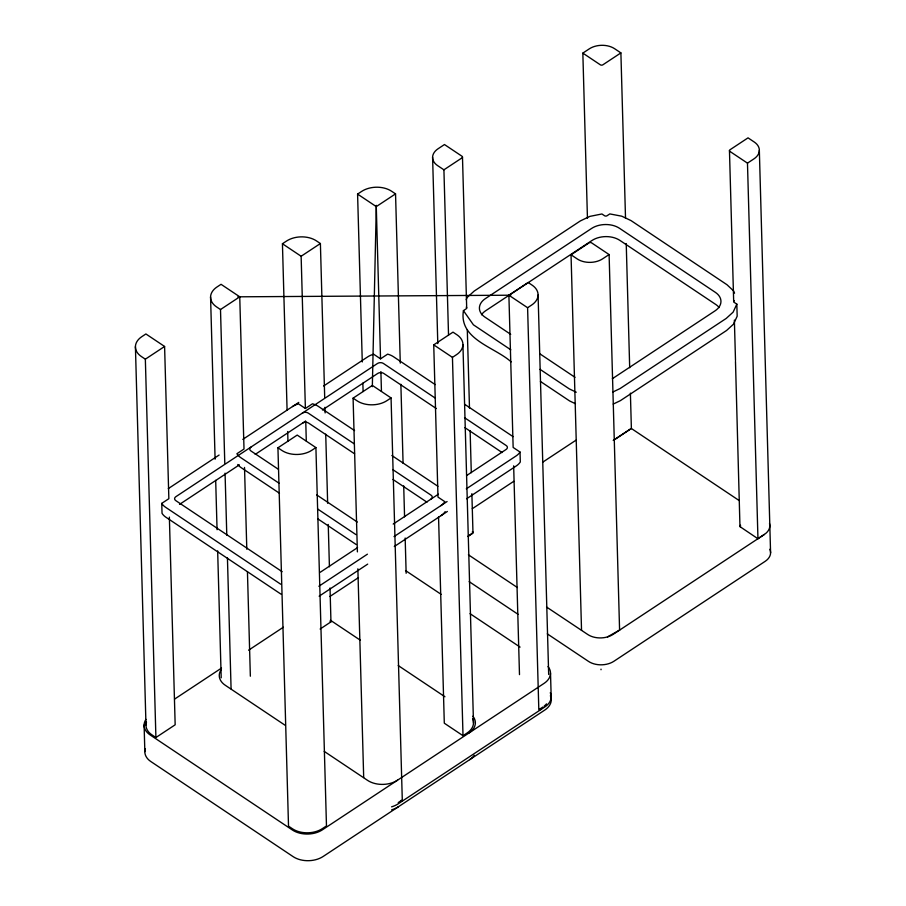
<?xml version="1.0" encoding="UTF-8"?>
<svg xmlns="http://www.w3.org/2000/svg" width="906" height="906" viewBox="0 0 906 906"><rect width="100%" height="100%" fill="white"/><g stroke="black" fill="none" stroke-linecap="round" stroke-linejoin="round"><path stroke-width="1.36" d="M372.332 386.681L376.318 205.356M471.879 493.668L472.966 532.592L467.926 536.522M747.473 163.148L753.905 158.89A17.95 11.914 -1.6 0 0 754.279 142.038L748.028 137.859L730.01 149.762A1.789 1.189 -1.6 0 0 729.964 151.449L747.473 163.148L757.96 538.764L740.462 526.964L740.496 525.276A1.789 1.189 -1.6 0 0 740.462 527.066M466.194 299.671L467.247 297.383L474.155 291.098L580.338 220.939L589.851 216.387L601.912 213.975L604.551 215.73A1.789 1.189 -1.6 0 0 607.088 215.719L609.806 213.918L621.776 216.194L631.086 220.634L726.963 284.711L733.588 290.928L734.551 293.193M734.222 300.679A1.789 1.189 -1.6 0 0 734.188 302.366L736.827 304.133L733.124 312.14L726.227 318.425L620.032 388.583L612.898 391.992M287.089 410.327L282.434 243.748L286.489 241.075A21.2 14.077 -1.6 0 1 316.454 240.894L320.396 243.533L324.699 397.406M362.275 361.947L357.587 194.099L361.641 191.415A21.2 14.077 -1.6 0 1 391.607 191.245L395.548 193.873L400.282 363.125M587.45 218.335L582.841 53.114L589.274 48.867A17.95 11.914 -1.6 0 1 614.642 48.72L620.893 52.899L625.514 218.108M145.345 359.184L164.598 346.466L145.9 333.963L141.834 336.647A21.2 14.077 -1.6 0 0 141.404 356.556L145.345 359.184L155.911 737.518L175.164 724.8L169.365 517.1M220.498 309.535L239.75 296.806L221.053 284.314L216.987 286.987A21.2 14.077 -1.6 0 0 216.557 306.896L220.498 309.535L224.79 463.272M354.563 430.588L318.368 406.398A18.29 12.14 -1.6 0 0 312.479 403.793L305.39 408.481L301.132 256.251L320.396 243.533M435.197 384.597L393.521 356.749A18.29 12.14 -1.6 0 0 387.632 354.144L380.543 358.833L376.284 206.602L395.548 193.873M443.917 169.818L461.935 157.916A1.789 1.189 -1.6 0 0 461.969 156.228L444.472 144.541L438.04 148.788A17.95 11.914 -1.6 0 0 437.666 165.651L443.917 169.818L448.527 335.039M620.893 52.899L602.875 64.802A1.789 1.189 -1.6 0 1 600.338 64.813L582.841 53.114M168.278 488.628L219.093 455.05M242.808 439.387L298.765 402.411M323.612 386.001L367.655 356.896A18.29 12.14 -1.6 0 1 373.657 354.223L380.543 358.833M281.075 594.2L165.923 517.235A18.29 12.14 -1.6 0 1 162.038 513.306L161.755 503.374L168.856 498.696L164.598 346.466M511.165 361.89C494.574 346.907 458.73 339.433 463.43 310.633L466.148 308.833A1.789 1.189 -1.6 0 0 466.182 307.157M179.524 504.393L239.377 464.846M255.186 454.404L305.503 421.165M322.434 409.965L377.779 373.408A4.168 2.763 -1.6 0 1 383.657 373.374L436.307 408.561M277.938 447.802L297.202 435.084L315.911 447.587L326.477 825.921L322.423 828.594A21.2 14.077 -1.6 0 1 292.445 828.775L288.516 826.136L277.938 447.802L281.879 450.441A21.2 14.077 -1.6 0 0 311.845 450.259L315.911 447.587M357.394 551.89L353.091 398.153L372.355 385.424L391.064 397.927L402.287 799.907L398.232 802.591M440.826 505.673A18.29 12.14 -1.6 0 0 444.88 501.709L437.994 497.1L433.736 344.869L453 332.151L456.941 334.778A21.2 14.077 -1.6 0 1 456.499 354.688L452.445 357.372L463.011 735.706L467.066 733.022A21.2 14.077 -1.6 0 0 472.592 718.764M466.567 498.787L516.25 465.956A18.29 12.14 -1.6 0 0 520.304 461.981L520.033 452.049L513.147 447.451L508.889 295.22L528.153 282.491L532.094 285.13A21.2 14.077 -1.6 0 1 531.652 305.039L527.598 307.723L538.821 709.704L542.887 707.02M581.539 630.406L571.04 254.79L589.07 242.876A1.789 1.189 -1.6 0 1 591.607 242.865L609.104 254.563L619.591 630.18M391.064 397.927L386.998 400.611A21.2 14.077 -1.6 0 1 357.032 400.792L353.091 398.153M609.104 254.563L602.671 258.81A17.95 11.914 -1.6 0 1 577.292 258.969L571.04 254.79M612.32 378.731L714.97 310.905A19.739 13.103 -1.6 0 0 715.378 292.366L619.5 228.289A19.739 13.103 -1.6 0 0 591.595 228.448L485.401 298.606A19.739 13.103 -1.6 0 0 484.993 317.157L510.712 334.348M320.305 572.218L357.576 547.598M393.204 524.064L438.379 494.212M466.613 475.559L506.137 449.444A4.168 2.763 -1.6 0 0 506.216 445.537L464.54 417.689M318.855 586.261L367.417 554.178M394.008 536.601L447.088 501.539M466.284 488.855L515.978 456.024A18.29 12.14 -1.6 0 0 520.033 452.049M319.139 596.193L367.7 564.11M394.291 546.533L447.371 511.471M174.575 699.104L221.517 668.084M248.584 650.202L283.34 627.235M329.875 596.499L358.493 577.586M472.264 508.73L513.77 481.312M542.592 462.264L576.035 440.169M320.135 629.024L330.962 621.867L330.022 587.983M467.915 536.409L472.422 533.464M613.362 440.316L631.38 428.413M613.373 440.418L631.38 428.447L630.395 393.125M619.591 630.078L607.541 636.873M757.96 538.662L764.392 534.415A17.95 11.914 -1.6 0 0 769.511 523.532M764.392 534.449L613.158 634.359A17.95 11.914 -1.6 0 1 587.779 634.517L546.545 607.02M601.018 669.727L601.018 669.149M613.237 404.076L620.372 400.656L726.555 330.497L733.464 324.212L737.167 316.205L736.827 304.133M237.87 296.817L510.769 295.209M576.273 392.219L569.285 388.889L540.055 369.354M575.446 403.736L569.625 400.962L540.395 381.426M357.587 194.099L376.284 206.602M508.889 295.22L527.598 307.723M539.953 353.884L575.027 377.326M631.391 428.515L739.217 500.588M510.825 349.818L473.408 324.812L463.43 310.633M282.434 243.748L301.132 256.251M433.736 344.869L452.445 357.372M464.812 404.393L513.068 436.647M434.925 397.893L383.385 363.442A4.168 2.763 -1.6 0 0 377.496 363.476L175.866 496.692A4.168 2.763 -1.6 0 0 175.775 500.61L282.162 571.709M464.823 427.621L502.117 452.536M391.845 455.514L437.915 486.296M305.39 408.481L298.504 403.883A18.29 12.14 -1.6 0 0 292.502 406.556M354.291 443.883L308.233 413.091A4.168 2.763 -1.6 0 0 302.344 413.125M392.683 469.535L431.063 495.186A4.168 2.763 -1.6 0 1 430.984 499.104M354.574 453.815L308.504 423.023A4.168 2.763 -1.6 0 0 302.627 423.068M392.955 479.467L426.964 502.184M468.402 554.8L517.394 587.541M469.149 581.629L518.141 614.37M547.292 633.86L588.538 661.414A17.95 11.914 -1.6 0 0 613.906 661.267L765.151 561.346A17.95 11.914 -1.6 0 0 769.828 549.285M278.346 469.274L250.928 450.95A4.168 2.763 -1.6 0 1 251.019 447.043M316.738 494.936L357.315 522.049M279.184 483.306L240.792 457.655A18.29 12.14 -1.6 0 1 236.908 453.725L244.008 449.036L239.75 296.806M317.564 508.957L355.956 534.608M405.537 570.554L441.12 594.336M470.033 613.656L520.078 647.099M279.456 493.238L241.075 467.587A18.29 12.14 -1.6 0 1 237.757 464.506M317.847 518.889L356.228 544.54M539.534 708.911L540.701 709.692M280.803 584.268L165.639 507.303A18.29 12.14 -1.6 0 1 161.755 503.374M330.384 620.214L360.407 640.27M398.221 665.548L444.925 696.759M329.977 621.199L330.962 621.867M463.011 735.706L444.302 723.203L438.549 516.93M401.098 800.372L402.264 801.153M285.288 725.378L225.243 685.242A21.2 14.077 -1.6 0 1 221.121 669.727M324.212 751.38L367.576 780.372A21.2 14.077 -1.6 0 0 397.541 780.191M155.911 737.518L151.97 734.891A21.2 14.077 -1.6 0 1 146.489 722.082M472.456 531.754L472.966 532.592M729.466 150.611L733.679 301.528M759.341 150.43L770.587 552.887M734.37 320.09L735.502 360.497M735.479 361.437L739.953 526.126M626.227 243.533L629.693 367.723M550.52 673.373L551.267 700.01M538.085 295.05L548.674 674.46M513.657 465.843L519.489 674.63M462.479 157.078L466.692 307.995M467.303 329.818L469.489 408.13M470.123 430.588L471.29 472.694M462.932 344.699L473.498 723.033M432.592 157.248L437.802 343.601M400.871 384.291L403.079 463.272M403.702 485.843L404.574 516.873M405.163 538.028L406.148 573.283M380.894 371.585L381.449 391.335M362.864 383.102L363.102 391.562M357.859 568.821L363.691 777.563M324.971 407.281L325.129 412.932M325.718 434.11L327.655 503.283M328.244 524.461L329.422 566.805M305.741 421.245L306.296 441.018M287.678 431.505L287.949 441.392M244.518 467.439L246.806 549.251M247.44 571.822L250.35 676.216M225.062 473.147L226.794 535.208M227.429 557.779L231.087 688.945M210.566 296.987L215.096 459.183M215.685 480.339L217.066 529.704M217.655 550.859L221.2 677.801M135.413 346.636L145.979 724.97M144.099 724.981L144.847 751.618M719.171 307.598A19.739 13.103 -1.6 0 0 715.717 304.439L619.84 240.362A19.739 13.103 -1.6 0 0 591.924 240.532L485.741 310.69A19.739 13.103 -1.6 0 0 481.494 314.778M472.468 531.856A1.789 1.189 -1.6 0 1 472.422 533.543M391.573 806.838A21.2 14.077 -1.6 0 0 398.198 803.837L544.755 707.008A21.2 14.077 -1.6 0 0 550.282 692.75M398.289 806.838A21.2 14.077 -1.6 0 1 391.652 809.839M550.361 695.751A21.2 14.077 -1.6 0 1 544.846 710.01L323.136 856.487A21.2 14.077 -1.6 0 1 293.17 856.668L150.838 761.538A21.2 14.077 -1.6 0 1 145.356 748.741M548.017 666.556A21.2 14.077 -1.6 0 1 544.098 683.362L322.389 829.839A21.2 14.077 -1.6 0 1 292.423 830.021L150.09 734.902A21.2 14.077 -1.6 0 1 145.968 719.375M546.499 703.871A21.2 14.077 -1.6 0 1 544.189 706.08M445.152 511.641A18.29 12.14 -1.6 0 1 441.097 515.605M474.246 755.264A21.2 14.077 -1.6 0 1 469.693 759.658M472.864 716.204A21.2 14.077 -1.6 0 1 468.946 733.011"/></g></svg>
